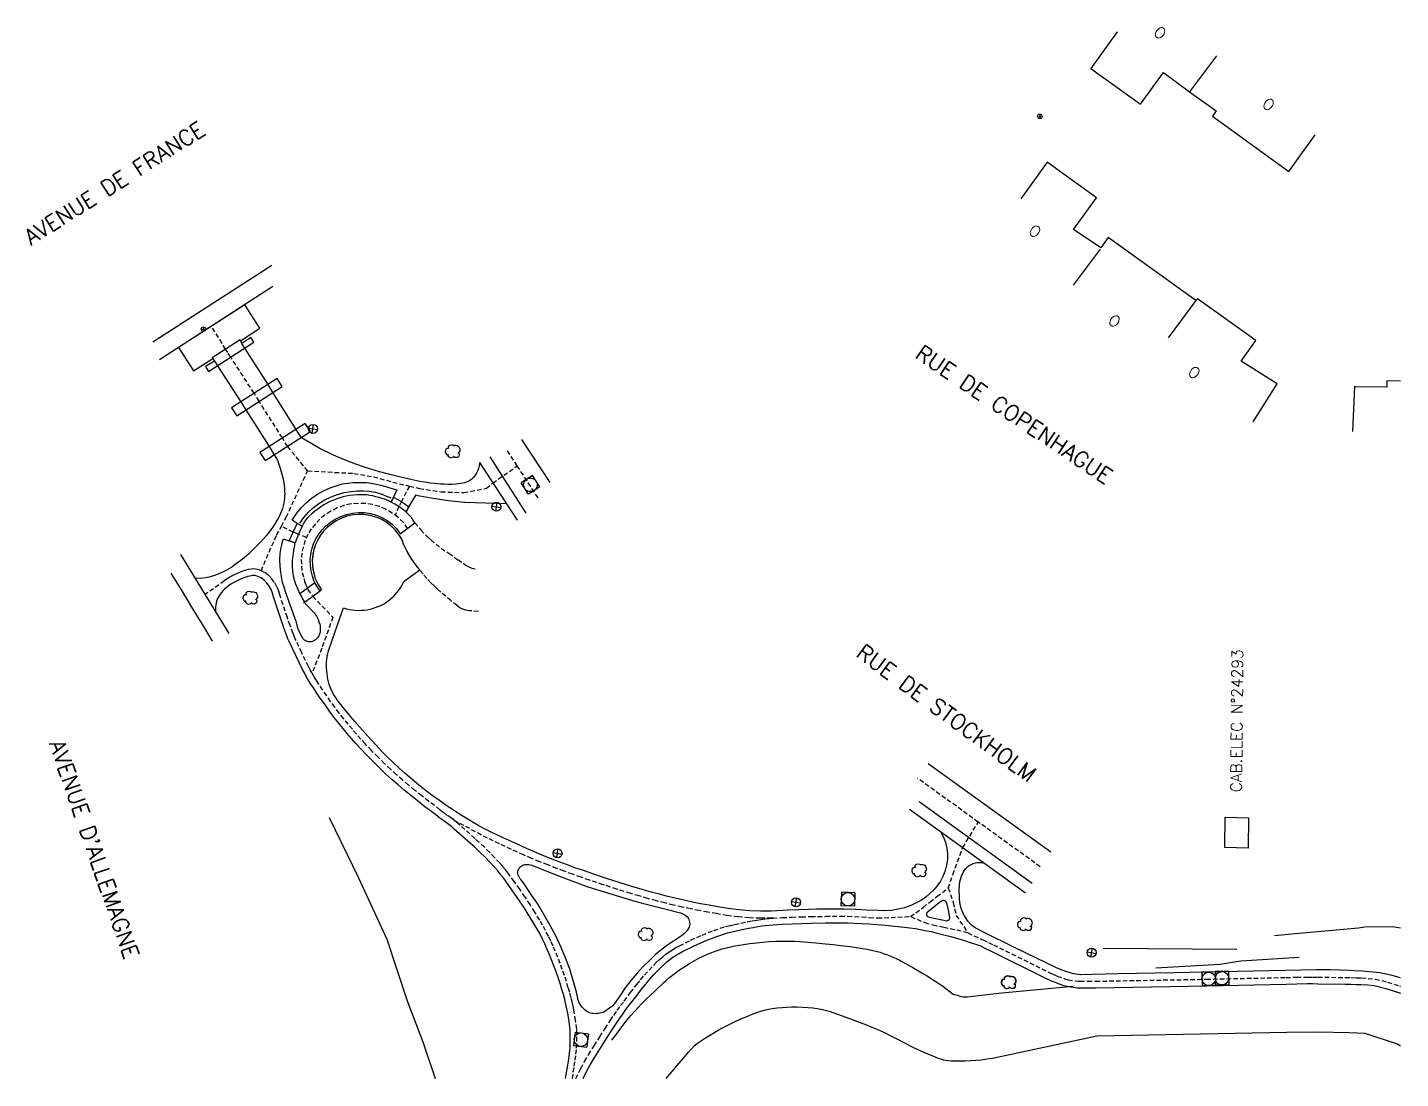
# Model space of a CAD drawing. Header units: millimetres. Extents: x 146512 to 147000, y 145000 to 145989.
# Drawn here: x 146847.5 to 147000, y 145000 to 145116.6 of the extents above; entities that cross this region are included whole.
import ezdxf
from ezdxf.enums import TextEntityAlignment as Align

# ---------------------------------------------------------------- set-up
doc = ezdxf.new("R2010")
doc.units = ezdxf.units.MM
doc.linetypes.add('DASHED', pattern=[0.75, 0.5, -0.25])
doc.layers.get('0').update_dxf_attribs({"linetype": 'CONTINUOUS'})
for name, color, linetype in [('W0001', 6, 'DASHED'), ('W0006', 2, 'CONTINUOUS'), ('W0008', 7, 'CONTINUOUS'), ('W0014', 7, 'CONTINUOUS'), ('W0060', 7, 'DASHED'), ('W0061', 7, 'CONTINUOUS'), ('W0100', 7, 'CONTINUOUS'), ('W0105', 7, 'CONTINUOUS'), ('W0113', 2, 'DASHED'), ('W0210', 2, 'CONTINUOUS'), ('W0211', 2, 'CONTINUOUS'), ('W0213', 2, 'CONTINUOUS'), ('W0300', 7, 'CONTINUOUS'), ('W0420', 7, 'CONTINUOUS'), ('W0431', 7, 'CONTINUOUS'), ('W0469', 7, 'CONTINUOUS'), ('W0514', 5, 'CONTINUOUS'), ('W0856', 7, 'CONTINUOUS'), ('W0989', 7, 'CONTINUOUS'), ('W0991', 7, 'CONTINUOUS'), ('W1102', 7, 'CONTINUOUS')]:
    doc.layers.add(name, color=color, linetype=linetype)
doc.styles.get("Standard").update_dxf_attribs({"font": 'romans.shx', "width": 0.85})

# ---------------------------------------------------------------- blocks, each defined once
blk = doc.blocks.new('T856')
for p, q in [((-0.125, 0), (0.125, 0)), ((0, 0.125), (0, -0.125))]:
    blk.add_line(p, q)
blk.add_ellipse((0, 0), major_axis=(-0.177, 0.177), ratio=1, start_param=3.9269908, end_param=10.2101761)
blk = doc.blocks.new('T300')
for p, q in [((-0.8, 0.51), (-0.86, 0.34)), ((-0.86, 0.34), (-0.86, 0.17)), ((-0.86, 0.17), (-0.74, 0.06)), ((-0.69, 0.63), (-0.8, 0.51)), ((-0.8, -0.06), (-0.74, 0.06)), ((-0.74, 0.06), (-0.69, 0.11)), ((-0.57, 0.69), (-0.69, 0.63)), ((-0.46, 0.69), (-0.57, 0.69)), ((-0.29, 0.63), (-0.46, 0.69)), ((-0.29, 0.63), (-0.17, 0.74)), ((-0.23, 0.57), (-0.29, 0.63)), ((-0.17, 0.74), (-0.06, 0.8)), ((-0.06, 0.8), (0.06, 0.8)), ((0.06, 0.8), (0.23, 0.74)), ((0.23, 0.74), (0.34, 0.63)), ((0.34, 0.63), (0.4, 0.51)), ((0.46, 0.46), (0.34, 0.46)), ((0.4, 0.51), (0.4, 0.46)), ((0.57, 0.4), (0.46, 0.46)), ((0.57, 0.4), (0.69, 0.29)), ((0.69, 0.29), (0.74, 0.17)), ((0.74, 0.06), (0.69, -0.17)), ((0.74, 0.17), (0.74, 0.06)), ((-0.8, -0.17), (-0.8, -0.06)), ((-0.8, -0.23), (-0.8, -0.17)), ((-0.74, -0.34), (-0.8, -0.23)), ((-0.69, -0.4), (-0.74, -0.34)), ((-0.51, -0.46), (-0.69, -0.4)), ((-0.4, -0.46), (-0.51, -0.46)), ((-0.4, -0.46), (-0.34, -0.46)), ((-0.34, -0.46), (-0.34, -0.4)), ((-0.34, -0.51), (-0.34, -0.46)), ((-0.29, -0.63), (-0.34, -0.51)), ((-0.17, -0.74), (-0.29, -0.63)), ((-0.06, -0.8), (-0.17, -0.74)), ((0.06, -0.8), (-0.06, -0.8)), ((0.17, -0.74), (0.06, -0.8)), ((0.23, -0.69), (0.17, -0.74)), ((0.29, -0.46), (0.23, -0.46)), ((0.29, -0.63), (0.23, -0.69)), ((0.46, -0.4), (0.29, -0.46)), ((0.34, -0.51), (0.29, -0.63)), ((0.34, -0.51), (0.34, -0.46)), ((0.57, -0.34), (0.46, -0.4)), ((0.63, -0.29), (0.57, -0.34)), ((0.69, -0.17), (0.63, -0.29))]:
    blk.add_line(p, q)
blk = doc.blocks.new('T420')
for p, q in [((0.75, 0.75), (-0.75, 0.75)), ((-0.75, 0.75), (-0.75, -0.75)), ((0.75, 0.75), (0.75, -0.75)), ((0.75, -0.75), (-0.75, -0.75))]:
    blk.add_line(p, q)
blk.add_ellipse((0, 0), major_axis=(-0.53, 0.53), ratio=1, start_param=3.926991, end_param=10.210176)
blk = doc.blocks.new('T469')
at = {"color": 0, "linetype": 'Continuous', "flags": 128}
for points in [[(-0.35, 0.35), (0.35, -0.35)], [(-0.35, -0.35), (0.35, 0.35)]]:
    blk.add_lwpolyline(points, dxfattribs=at)
at = {"color": 0, "linetype": 'Continuous'}
blk.add_circle((0, 0), 0.5, dxfattribs=at)

msp = doc.modelspace()

# ---------------------------------------------------------------- linework, layer by layer
at = {"layer": 'W0001'}
for points in [[(146904.23, 145064.43), (146901.92, 145067.99), (146900.73, 145069.82)], [(146960, 145023.5), (146953.11, 145028.46), (146946.38, 145033.31)]]:
    msp.add_lwpolyline(points, dxfattribs=at)
at = {"layer": 'W0006'}
for points in [[(146874.65, 145090.22), (146861.47, 145081.73)], [(146863.47, 145056.1), (146864.67, 145054.11), (146865.87, 145052.13), (146866.95, 145050.34), (146868.03, 145048.55)]]:
    msp.add_lwpolyline(points, dxfattribs=at)
at = {"layer": 'W0008'}
for points in [[(146905.57, 145066.13), (146902.44, 145070.93)], [(146898.86, 145068.98), (146902.89, 145062.74)], [(146961.17, 145025.12), (146947.55, 145034.93)], [(146946.56, 145030.74), (146959.11, 145021.67)]]:
    msp.add_lwpolyline(points, dxfattribs=at)
at = {"layer": 'W0014'}
for points in [[(146874.77, 145087.89), (146862.18, 145079.76)], [(146897.74, 145068.37), (146901.9, 145061.95)], [(146877.76, 145061.65), (146878.22, 145062.27), (146878.73, 145062.84), (146879.29, 145063.36), (146879.9, 145063.83), (146880.56, 145064.23), (146881.25, 145064.57), (146881.97, 145064.83), (146882.71, 145065.03), (146883.46, 145065.16), (146884.13, 145065.23), (146884.81, 145065.23), (146885.48, 145065.17), (146886.14, 145065.06), (146886.79, 145064.88), (146887.41, 145064.64), (146887.89, 145064.46)], [(146864.52, 145058.17), (146869.89, 145049.38)], [(146945.48, 145029.88), (146958.36, 145020.59)]]:
    msp.add_lwpolyline(points, dxfattribs=at)
at = {"layer": 'W0060'}
for points in [[(146875.73, 145061.3), (146876.26, 145062.3), (146878.64, 145067.43), (146876.43, 145070.14), (146875.84, 145071.09), (146873.25, 145075.16), (146872.69, 145076.05), (146870.11, 145080.04), (146869.77, 145080.56), (146869.53, 145080.94), (146867.97, 145083.49)], [(146878.64, 145067.43), (146883.77, 145067.16), (146885.94, 145066.78), (146888.83, 145066), (146889.94, 145065.75), (146891.05, 145065.49), (146893.47, 145065.12), (146895.99, 145065.02), (146898.5, 145065.51), (146899.2, 145066.09), (146901.92, 145067.99)], [(146889.94, 145065.75), (146889.06, 145064.04), (146888.76, 145063.47), (146888.36, 145062.52)], [(146889.75, 145061.04), (146889.28, 145061.71), (146888.68, 145062.28), (146888.04, 145062.76), (146887.35, 145063.16), (146886.61, 145063.47), (146885.84, 145063.69), (146885.05, 145063.81), (146884.25, 145063.83), (146883.46, 145063.76), (146882.68, 145063.59), (146881.92, 145063.32), (146881.21, 145062.96), (146880.55, 145062.53), (146880, 145062.08), (146879.5, 145061.56), (146879.05, 145060.99), (146878.68, 145060.37), (146878.37, 145059.71), (146878.15, 145059.02), (146878, 145058.31), (146877.93, 145057.59), (146877.95, 145056.87), (146878.04, 145056.15), (146878.21, 145055.5), (146878.29, 145055.2), (146878.41, 145054.88), (146878.56, 145054.55), (146878.67, 145054.35), (146878.67, 145054.35), (146878.67, 145054.25), (146879.11, 145053.66), (146879.22, 145053.52), (146881.45, 145051.2), (146881.45, 145051.2), (146881.45, 145051.2), (146880.22, 145047.75), (146879.13, 145044.99)], [(146873.47, 145056.36), (146875.2, 145060.31), (146875.73, 145061.3)], [(146878.52, 145060.04), (146877.62, 145060.43), (146877.05, 145060.63), (146875.73, 145061.3)], [(146908.05, 145000), (146908.14, 145000.72), (146908.25, 145001.37), (146908.35, 145002.03), (146908.43, 145002.69), (146908.51, 145003.37), (146908.54, 145004.14), (146908.53, 145005.49), (146908.53, 145005.49), (146908.4, 145006.43), (146908.25, 145007.37), (146908.16, 145007.89), (146908.04, 145008.4), (146907.9, 145008.97), (146907.75, 145009.53), (146907.59, 145010.08), (146907.38, 145010.76), (146907.16, 145011.43), (146906.92, 145012.1), (146906.68, 145012.78), (146906.42, 145013.46), (146906.14, 145014.13), (146905.9, 145014.7), (146905.64, 145015.26), (146905.38, 145015.81), (146905.06, 145016.42), (146904.74, 145017.01), (146904.41, 145017.59), (146903.88, 145018.45), (146903.34, 145019.3), (146902.79, 145020.14), (146902.19, 145021), (146901.59, 145021.86), (146900.96, 145022.71), (146900.65, 145023.12), (146900.31, 145023.53), (146899.97, 145023.92), (146899.42, 145024.5), (146898.86, 145025.08), (146898.27, 145025.66), (146897.67, 145026.23), (146897.22, 145026.64), (146895.41, 145028.25), (146895.16, 145028.46), (146894.9, 145028.66), (146894.64, 145028.85), (146894.19, 145029.17), (146893.76, 145029.49), (146893.33, 145029.83), (146892.74, 145030.3), (146892.09, 145030.75), (146891.31, 145031.37), (146890.52, 145032.01), (146889.84, 145032.57), (146889.17, 145033.13), (146888.5, 145033.72), (146887.84, 145034.32), (146887.19, 145034.94), (146886.46, 145035.66), (146885.74, 145036.39), (146885.04, 145037.14), (146884.55, 145037.67), (146884.07, 145038.21), (146883.61, 145038.76), (146883.15, 145039.31), (146882.65, 145039.93), (146882.16, 145040.56), (146881.67, 145041.2), (146881.2, 145041.85), (146880.76, 145042.48), (146880.32, 145043.11), (146879.89, 145043.75), (146879.63, 145044.16), (146879.37, 145044.57), (146879.13, 145044.99), (146878.93, 145045.35), (146878.74, 145045.72), (146878, 145047.26), (146877.27, 145048.8), (146877.14, 145049.1), (146877.02, 145049.4), (146876.7, 145050.27), (146876.39, 145051.16), (146875.54, 145053.67), (146875.44, 145054.08), (146875.24, 145054.58), (146874.94, 145055.1), (146874.67, 145055.46), (146874.3, 145055.84), (146873.86, 145056.17), (146873.6, 145056.31), (146873.35, 145056.42), (146873.08, 145056.5), (146872.85, 145056.54), (146872.61, 145056.55), (146872.39, 145056.54), (146872.07, 145056.48), (146871.77, 145056.41), (146871.46, 145056.31), (146871.16, 145056.2), (146870.82, 145056.05), (146870.48, 145055.89), (146870.25, 145055.78), (146870.01, 145055.65), (146869.72, 145055.46), (146869.42, 145055.26), (146869.4, 145055.24), (146867.28, 145053.71)], [(146930.36, 145017.8), (146930.15, 145017.79), (146928.91, 145017.78), (146927.68, 145017.83), (146926.46, 145017.93), (146925.24, 145018.09), (146924.04, 145018.3), (146923.09, 145018.46), (146922.14, 145018.64), (146921.18, 145018.83), (146920.23, 145019.03), (146919.28, 145019.25), (146918.32, 145019.48), (146917.37, 145019.72), (146916.42, 145019.98), (146915.47, 145020.26), (146914.52, 145020.54), (146912.99, 145021.02), (146911.47, 145021.51), (146909.95, 145022.01), (146909, 145022.34), (146908.06, 145022.67), (146907.12, 145023.01), (146906.31, 145023.32), (146905.31, 145023.7), (146904.41, 145024.06), (146903.51, 145024.43), (146902.62, 145024.82), (146901.27, 145025.43), (146899.93, 145026.05), (146898.6, 145026.69), (146897.94, 145027.02), (146897.29, 145027.37), (146896.65, 145027.73), (146895.03, 145028.56)], [(146949.77, 145021.14), (146950.3, 145022.64), (146951.38, 145025.63), (146953.11, 145028.46)], [(146950.29, 145019.71), (146950.34, 145019.51), (146950.48, 145018.82), (146950.66, 145018.1), (146951.96, 145016.18), (146949.3, 145016.77), (146948.4, 145016.96), (146947.5, 145017.15), (146945.57, 145017.97), (146946.99, 145018.98), (146947.74, 145019.59), (146948.52, 145020.21), (146949.77, 145021.14), (146950.32, 145019.61)], [(146908.43, 145000), (146908.97, 145001.12), (146909.4, 145001.89), (146909.84, 145002.64), (146910.45, 145003.64), (146911.08, 145004.64), (146911.67, 145005.55), (146912.27, 145006.46), (146912.64, 145007.01), (146913.02, 145007.56), (146913.4, 145008.09), (146913.78, 145008.6), (146914.49, 145009.53), (146915.2, 145010.45), (146915.62, 145010.96), (146916.05, 145011.47), (146916.55, 145012.03), (146917.07, 145012.58), (146917.39, 145012.9), (146917.73, 145013.21), (146918.07, 145013.51), (146918.43, 145013.79), (146918.79, 145014.05), (146919.15, 145014.3), (146919.53, 145014.53), (146919.92, 145014.74), (146921.17, 145015.36), (146922.44, 145015.92), (146923.73, 145016.43), (146925.06, 145016.88), (146925.59, 145017), (146926.08, 145017.11), (146926.76, 145017.25), (146927.44, 145017.39), (146928.02, 145017.5), (146928.52, 145017.58), (146928.95, 145017.66), (146929.4, 145017.71), (146929.84, 145017.76), (146930.29, 145017.8), (146931.35, 145017.86), (146932.4, 145017.91), (146933.46, 145017.95), (146934.52, 145017.97), (146936.17, 145018), (146937.82, 145018), (146938.6, 145018), (146939.38, 145017.97), (146940.19, 145017.93), (146941.01, 145017.88), (146941.93, 145017.82), (146945.57, 145017.97)], [(146951.96, 145016.18), (146951.96, 145016.18), (146953.38, 145015.49), (146953.52, 145015.43), (146953.66, 145015.38), (146954.23, 145015.1), (146954.8, 145014.82), (146961.04, 145011.74), (146961.3, 145011.61), (146961.56, 145011.49), (146961.72, 145011.43), (146961.88, 145011.37), (146962.81, 145011.04), (146963, 145010.98), (146963.09, 145010.96), (146964.19, 145010.8), (146964.29, 145010.79), (146964.4, 145010.79), (146965.27, 145010.79), (146966.16, 145010.8), (146978.44, 145011.02), (146987.29, 145011.22), (146988.47, 145011.24), (146989.66, 145011.26), (146990.24, 145011.26), (146990.83, 145011.26), (146993.86, 145011.21), (146994.49, 145011.2), (146995.08, 145011.19), (146995.68, 145011.16), (146996.4, 145011.11), (146997.18, 145011.04), (146998.56, 145010.7), (146999.89, 145010.28), (147000, 145010.24)]]:
    msp.add_lwpolyline(points, dxfattribs=at)
at = {"layer": 'W0061'}
for points in [[(146897.73, 145068.37), (146897.72, 145068.19), (146897.7, 145068.01), (146897.67, 145067.84), (146897.63, 145067.71), (146897.59, 145067.59), (146897.54, 145067.47), (146897.4, 145067.2), (146897.25, 145066.95), (146897.15, 145066.81), (146897.05, 145066.69), (146896.91, 145066.56), (146896.76, 145066.44), (146896.6, 145066.34), (146896.44, 145066.25), (146896.26, 145066.18), (146896.08, 145066.12), (146895.88, 145066.07), (146895.67, 145066.03), (146895.4, 145065.99), (146895.13, 145065.97), (146894.69, 145065.94), (146894.26, 145065.94), (146893.82, 145065.95), (146893.38, 145065.97), (146892.81, 145066.02), (146892.24, 145066.09), (146891.67, 145066.17), (146891.11, 145066.27), (146890.12, 145066.47), (146889.13, 145066.69), (146888.37, 145066.87), (146887.61, 145067.06), (146886.63, 145067.34), (146885.67, 145067.63), (146884.83, 145067.9), (146883.99, 145068.18), (146882.74, 145068.65), (146881.5, 145069.18), (146879.91, 145069.97), (146879.11, 145070.42), (146877.97, 145071.12), (146877.37, 145072.04), (146874.79, 145076.13), (146874.25, 145077.03), (146871.68, 145081.07), (146871.35, 145081.56), (146871.2, 145081.86), (146873.34, 145083.26), (146871.66, 145085.85), (146864.29, 145081.12), (146865.97, 145078.54), (146868.1, 145079.92), (146868.29, 145079.61), (146868.64, 145079.08), (146871.21, 145075.1), (146871.77, 145074.22), (146874.36, 145070.15), (146874.94, 145069.21), (146875.3, 145068.64), (146875.61, 145067.74), (146875.86, 145066.82), (146875.92, 145066.57), (146875.97, 145066.31), (146876.02, 145065.88), (146876.07, 145065.44), (146876.09, 145065.17), (146876.1, 145064.9), (146876.09, 145064.63), (146876.07, 145064.38), (146876.04, 145064.13), (146876, 145063.87), (146875.94, 145063.57), (146875.85, 145063.27), (146875.74, 145062.95), (146875.6, 145062.64), (146875.43, 145062.29), (146875.24, 145061.94), (146875.03, 145061.6), (146874.81, 145061.27), (146874.56, 145060.91), (146874.29, 145060.57), (146874.02, 145060.23), (146873.73, 145059.89), (146873.43, 145059.56), (146873.13, 145059.24), (146872.72, 145058.83), (146872.31, 145058.42), (146872.1, 145058.22), (146871.87, 145058.02), (146871.64, 145057.82), (146871.4, 145057.63), (146871.08, 145057.39), (146870.76, 145057.15), (146870.22, 145056.76), (146869.65, 145056.41), (146869.05, 145056.12), (146868.43, 145055.87), (146867.87, 145055.68), (146867.3, 145055.55), (146866.73, 145055.51), (146866.16, 145055.54)], [(146878.02, 145061.29), (146877.49, 145061.6), (146876.91, 145061.95), (146877.43, 145062.73), (146877.94, 145063.33), (146878.49, 145063.89), (146879.09, 145064.39), (146879.74, 145064.84), (146880.42, 145065.23), (146881.13, 145065.56), (146881.46, 145065.68), (146881.8, 145065.79), (146882.14, 145065.89), (146882.49, 145065.98), (146882.79, 145066.04), (146883.09, 145066.09), (146883.39, 145066.12), (146883.7, 145066.15), (146884.14, 145066.16), (146884.59, 145066.16), (146885.16, 145066.13), (146885.74, 145066.09), (146886.76, 145065.84), (146887.78, 145065.56), (146888.53, 145065.32), (146888.19, 145064.53), (146887.91, 145063.98), (146887.91, 145063.98), (146887.63, 145064.11), (146887.4, 145064.21), (146887.17, 145064.3), (146886.93, 145064.38), (146886.59, 145064.48), (146886.23, 145064.57), (146885.88, 145064.65), (146885.53, 145064.72), (146885.23, 145064.76), (146884.93, 145064.78), (146884.64, 145064.79), (146884.18, 145064.77), (146883.73, 145064.74), (146883.28, 145064.69), (146882.92, 145064.63), (146882.57, 145064.55), (146882.23, 145064.46), (146881.89, 145064.35), (146881.51, 145064.2), (146881.15, 145064.04), (146880.79, 145063.86), (146880.44, 145063.66), (146880.1, 145063.44), (146879.76, 145063.2), (146879.44, 145062.95), (146879.13, 145062.69), (146878.83, 145062.41), (146878.64, 145062.21), (146878.46, 145061.99), (146878.29, 145061.77), (146878.15, 145061.53), (146878.02, 145061.29)], [(146948.97, 145027.35), (146949.26, 145026.78), (146949.47, 145026.19), (146949.62, 145025.57), (146949.69, 145024.94), (146949.68, 145024.31), (146949.59, 145023.68), (146949.43, 145023.07), (146949.2, 145022.48), (146948.9, 145021.92), (146948.54, 145021.4), (146948.16, 145020.94), (146947.75, 145020.52), (146947.29, 145020.14), (146946.8, 145019.8), (146946.29, 145019.52), (146945.61, 145019.21), (146944.92, 145018.96), (146944.2, 145018.78), (146943.47, 145018.66), (146942.74, 145018.61), (146942, 145018.63), (146940.74, 145018.69), (146939.48, 145018.74), (146938.22, 145018.78), (146937.15, 145018.8), (146936.07, 145018.8), (146935.16, 145018.79), (146934.25, 145018.76), (146933.15, 145018.72), (146932.04, 145018.67), (146930.12, 145018.57), (146928.93, 145018.56), (146927.73, 145018.61), (146926.54, 145018.71), (146925.35, 145018.86), (146924.18, 145019.07), (146923.23, 145019.23), (146922.28, 145019.4), (146921.34, 145019.59), (146920.4, 145019.79), (146919.46, 145020), (146918.51, 145020.23), (146917.57, 145020.48), (146916.63, 145020.73), (146915.69, 145021), (146914.75, 145021.29), (146913.23, 145021.76), (146911.71, 145022.25), (146910.2, 145022.75), (146909.26, 145023.07), (146908.33, 145023.4), (146907.4, 145023.74), (146906.59, 145024.05), (146905.59, 145024.43), (146904.7, 145024.78), (146903.82, 145025.15), (146902.94, 145025.53), (146901.6, 145026.14), (146900.27, 145026.76), (146898.94, 145027.39), (146898.3, 145027.71), (146897.66, 145028.05), (146897.04, 145028.4), (146896.73, 145028.59), (146895.62, 145029.27), (146894.83, 145029.78), (146894.04, 145030.3), (146893.27, 145030.84), (146892.48, 145031.41), (146891.71, 145032), (146890.95, 145032.6), (146890.2, 145033.21), (146889.47, 145033.84), (146888.79, 145034.44), (146888.14, 145035.06), (146887.49, 145035.69), (146886.86, 145036.33), (146886.24, 145036.99), (146885.34, 145037.98), (146884.45, 145038.98), (146883.86, 145039.65), (146883.29, 145040.33), (146882.6, 145041.17), (146881.93, 145042.02), (146881.72, 145042.31), (146881.53, 145042.61), (146881.26, 145043.16), (146881.05, 145043.73), (146880.9, 145044.32), (146880.82, 145044.92), (146880.74, 145045.56), (146880.74, 145046.21), (146880.81, 145046.85), (146880.96, 145047.48), (146881.96, 145050.34), (146882.64, 145052.23), (146882.96, 145052.13), (146883.27, 145052.06), (146883.59, 145052.01), (146883.92, 145051.97), (146884.24, 145051.95), (146884.57, 145051.96), (146884.89, 145051.98), (146885.22, 145052.02), (146885.54, 145052.08), (146885.85, 145052.16), (146886.16, 145052.26), (146886.46, 145052.38), (146886.76, 145052.51), (146887.05, 145052.66), (146887.3, 145052.81), (146887.54, 145052.98), (146887.77, 145053.15), (146887.99, 145053.34), (146888.2, 145053.54), (146888.4, 145053.75), (146888.59, 145053.97), (146888.77, 145054.2), (146888.94, 145054.44), (146889.09, 145054.69), (146889.23, 145054.94), (146889.35, 145055.2), (146891.1, 145056.44), (146891.04, 145056.51), (146890.54, 145057.16), (146890.07, 145057.85), (146889.65, 145058.56), (146889.27, 145059.29), (146889.1, 145059.84), (146888.82, 145060.29), (146888.35, 145060.9), (146887.89, 145061.35), (146887.37, 145061.74), (146886.8, 145062.06), (146886.21, 145062.31), (146885.58, 145062.49), (146884.94, 145062.59), (146884.29, 145062.6), (146883.65, 145062.54), (146883.01, 145062.4), (146882.4, 145062.19), (146881.82, 145061.9), (146881.28, 145061.54), (146880.83, 145061.17), (146880.42, 145060.75), (146880.06, 145060.29), (146879.76, 145059.79), (146879.51, 145059.26), (146879.33, 145058.7), (146879.21, 145058.13), (146879.16, 145057.55), (146879.17, 145056.96), (146879.25, 145056.38), (146879.39, 145055.82), (146879.46, 145055.58), (146879.55, 145055.34), (146879.65, 145055.11), (146879.8, 145054.82), (146879.98, 145054.53), (146880.18, 145054.23), (146880.04, 145054.11), (146879.92, 145054.26), (146879.72, 145054.56), (146879.72, 145054.56), (146879.54, 145054.86), (146879.46, 145055.01), (146879.34, 145055.26), (146879.25, 145055.51), (146879.18, 145055.76), (146879.03, 145056.34), (146878.95, 145056.95), (146878.94, 145057.56), (146879, 145058.16), (146879.12, 145058.76), (146879.31, 145059.34), (146879.57, 145059.89), (146879.88, 145060.41), (146880.26, 145060.9), (146880.68, 145061.33), (146881.15, 145061.72), (146881.71, 145062.09), (146882.32, 145062.39), (146882.95, 145062.61), (146883.61, 145062.76), (146884.29, 145062.82), (146884.96, 145062.8), (146885.63, 145062.7), (146886.28, 145062.52), (146886.9, 145062.26), (146887.49, 145061.92), (146888.03, 145061.51), (146888.51, 145061.04), (146888.93, 145060.45), (146890.54, 145061.67), (146890.54, 145061.67), (146890.17, 145062.27), (146889.96, 145062.5), (146889.67, 145062.79), (146889.58, 145062.87), (146889.6, 145062.9), (146889.88, 145063.43), (146890.71, 145064.76), (146890.89, 145064.72), (146892.58, 145064.4), (146894.29, 145064.15), (146896, 145063.96), (146896.14, 145063.95), (146897.24, 145063.91), (146900.67, 145063.8), (146900.67, 145063.8)], [(146877.79, 145053.8), (146877.8, 145053.79), (146878.09, 145053.25), (146878.31, 145052.88), (146878.26, 145052.83), (146878.59, 145052.5), (146878.74, 145052.35), (146879.06, 145051.99), (146879.36, 145051.68), (146879.62, 145051.33), (146879.82, 145050.94), (146879.9, 145050.68), (146879.98, 145050.42), (146880.02, 145050.25), (146880.04, 145050.09), (146880.05, 145049.91), (146880.04, 145049.74), (146880.02, 145049.54), (146879.97, 145049.33), (146879.93, 145049.22), (146879.88, 145049.12), (146879.82, 145049.02), (146879.73, 145048.9), (146879.63, 145048.79), (146879.52, 145048.7), (146879.4, 145048.61), (146879.27, 145048.54), (146879.13, 145048.49), (146879.04, 145048.47), (146878.94, 145048.46), (146878.84, 145048.46), (146878.74, 145048.47), (146878.62, 145048.5), (146878.49, 145048.55), (146878.37, 145048.61), (146878.29, 145048.66), (146878.22, 145048.73), (146878.15, 145048.8), (146877.82, 145049.37), (146877.57, 145049.97), (146877.39, 145050.6), (146876.2, 145054.02), (146876.03, 145054.53), (146875.87, 145055.05), (146875.82, 145055.26), (146875.78, 145055.48), (146875.65, 145056.17), (146875.58, 145056.86), (146875.57, 145057.56), (146875.61, 145058.26), (146875.72, 145058.95), (146875.74, 145059.07), (146875.76, 145059.19), (146875.83, 145059.45), (146875.97, 145059.88), (146876.61, 145059.67), (146877.24, 145059.44), (146877.2, 145059.29), (146877.17, 145059.15), (146877.09, 145058.67), (146877.03, 145058.19), (146877.03, 145058.19), (146876.94, 145057.54), (146876.93, 145056.89), (146876.97, 145056.24), (146877.08, 145055.6), (146877.26, 145054.98), (146877.5, 145054.37), (146877.79, 145053.8)], [(146907.26, 145000), (146907.3, 145000.21), (146907.42, 145000.85), (146907.53, 145001.49), (146907.63, 145002.13), (146907.71, 145002.78), (146907.78, 145003.42), (146907.81, 145004.15), (146907.8, 145005.39), (146907.67, 145006.32), (146907.53, 145007.25), (146907.44, 145007.74), (146907.33, 145008.23), (146907.19, 145008.78), (146907.04, 145009.33), (146906.88, 145009.87), (146906.67, 145010.54), (146906.46, 145011.2), (146906.23, 145011.85), (146905.99, 145012.52), (146905.73, 145013.19), (146905.46, 145013.84), (146905.22, 145014.4), (146904.97, 145014.95), (146904.72, 145015.48), (146904.41, 145016.08), (146904.1, 145016.65), (146903.77, 145017.21), (146903.26, 145018.06), (146902.72, 145018.9), (146902.18, 145019.73), (146901.59, 145020.58), (146900.99, 145021.43), (146900.38, 145022.27), (146900.07, 145022.66), (146899.75, 145023.05), (146899.42, 145023.42), (146898.89, 145024), (146898.34, 145024.56), (146897.76, 145025.13), (146897.17, 145025.7), (146896.73, 145026.1), (146894.93, 145027.69), (146894.7, 145027.89), (146894.46, 145028.07), (146894.21, 145028.25), (146893.76, 145028.58), (146893.31, 145028.91), (146892.88, 145029.25), (146892.3, 145029.71), (146892.3, 145029.71), (146891.65, 145030.16), (146890.85, 145030.8), (146890.05, 145031.44), (146889.37, 145032), (146888.69, 145032.58), (146888.01, 145033.17), (146887.34, 145033.78), (146886.68, 145034.41), (146885.94, 145035.14), (146885.21, 145035.88), (146884.5, 145036.64), (146884, 145037.18), (146883.52, 145037.73), (146883.04, 145038.28), (146882.58, 145038.85), (146882.07, 145039.48), (146881.57, 145040.12), (146881.08, 145040.76), (146880.61, 145041.42), (146880.15, 145042.05), (146879.71, 145042.7), (146879.28, 145043.34), (146879, 145043.77), (146878.74, 145044.19), (146878.49, 145044.63), (146878.28, 145045.01), (146878.08, 145045.39), (146877.34, 145046.94), (146876.6, 145048.49), (146876.46, 145048.81), (146876.33, 145049.14), (146876.01, 145050.03), (146875.7, 145050.92), (146874.84, 145053.44), (146874.74, 145053.86), (146874.58, 145054.26), (146874.33, 145054.7), (146874.11, 145054.98), (146873.81, 145055.29), (146873.47, 145055.55), (146873.29, 145055.65), (146873.1, 145055.72), (146872.91, 145055.78), (146872.77, 145055.81), (146872.62, 145055.82), (146872.48, 145055.81), (146872.22, 145055.76), (146871.97, 145055.7), (146871.7, 145055.62), (146871.44, 145055.52), (146871.12, 145055.38), (146870.8, 145055.23), (146870.59, 145055.13), (146870.38, 145055.01), (146870.12, 145054.85), (146869.86, 145054.67), (146869.62, 145054.49), (146869.4, 145054.29), (146869.23, 145054.13), (146869.08, 145053.95), (146868.94, 145053.77), (146868.81, 145053.57), (146868.61, 145053.18), (146868.49, 145052.8), (146868.4, 145052.32), (146868.4, 145051.88)], [(146868.4, 145051.88), (146868.39, 145052.04)], [(147000, 145011.17), (146999.58, 145011.3), (146999.06, 145011.44), (146998.55, 145011.56), (146998.03, 145011.67), (146997.66, 145011.73), (146997.29, 145011.78), (146996.92, 145011.82), (146995.76, 145011.9), (146994.83, 145011.95), (146994.26, 145011.98), (146992.17, 145012.07), (146991.94, 145012.08), (146990.68, 145012.05), (146985.46, 145011.94), (146974.84, 145011.72), (146968.62, 145011.62), (146965.77, 145011.55), (146964.48, 145011.52), (146964.42, 145011.52), (146964.42, 145011.52), (146963.74, 145011.63), (146963.07, 145011.79), (146962.42, 145012.01), (146961.78, 145012.27), (146957.3, 145014.47), (146953.68, 145016.23), (146952.77, 145016.71), (146952.34, 145017.06), (146951.96, 145017.46), (146951.57, 145018.04), (146951.39, 145018.4), (146951.2, 145018.92), (146951.08, 145019.46), (146951.03, 145020.01), (146951.01, 145020.35), (146951, 145020.7), (146951, 145021.04), (146951.01, 145021.3), (146951.04, 145021.57), (146951.08, 145021.83), (146951.14, 145022.08), (146951.21, 145022.33), (146951.3, 145022.57), (146951.38, 145022.77), (146951.48, 145022.95), (146951.6, 145023.13), (146951.72, 145023.29), (146951.85, 145023.43), (146951.99, 145023.56), (146952.11, 145023.65), (146952.24, 145023.73), (146952.38, 145023.8), (146952.52, 145023.85), (146952.66, 145023.9), (146952.8, 145023.93), (146952.97, 145023.96), (146953.15, 145023.98), (146953.32, 145023.99), (146953.42, 145023.99), (146953.51, 145023.98), (146953.65, 145023.95), (146953.78, 145023.92)], [(146949.93, 145018.07), (146949.93, 145018.07), (146949.79, 145018.67), (146949.65, 145019.35), (146949.61, 145019.51), (146949.6, 145019.53), (146949.57, 145019.58), (146949.54, 145019.62), (146949.5, 145019.65), (146949.46, 145019.68), (146949.41, 145019.71), (146949.36, 145019.73), (146949.31, 145019.74), (146949.23, 145019.74), (146949.15, 145019.73), (146949.08, 145019.71), (146949, 145019.68), (146948.92, 145019.62), (146947.46, 145018.45), (146947.41, 145018.4), (146947.38, 145018.35), (146947.35, 145018.28), (146947.35, 145018.21), (146947.35, 145018.15), (146947.38, 145018.09), (146947.42, 145018.03), (146947.49, 145017.98), (146947.57, 145017.93), (146947.66, 145017.9), (146949.46, 145017.52), (146949.46, 145017.52), (146949.61, 145017.51), (146949.75, 145017.56), (146949.87, 145017.65), (146949.94, 145017.78), (146949.96, 145017.93), (146949.93, 145018.07)], [(146909.24, 145000), (146909.62, 145000.78), (146910.03, 145001.53), (146910.47, 145002.26), (146911.08, 145003.25), (146911.7, 145004.24), (146912.29, 145005.15), (146912.88, 145006.05), (146913.25, 145006.6), (146913.63, 145007.14), (146913.99, 145007.66), (146914.37, 145008.16), (146915.07, 145009.08), (146915.78, 145009.99), (146916.18, 145010.49), (146916.6, 145010.98), (146917.09, 145011.53), (146917.6, 145012.07), (146917.9, 145012.37), (146918.22, 145012.66), (146918.54, 145012.94), (146918.87, 145013.21), (146919.21, 145013.45), (146919.55, 145013.68), (146919.9, 145013.89), (146920.26, 145014.09), (146920.26, 145014.09), (146921.48, 145014.7), (146922.72, 145015.24), (146923.98, 145015.74), (146925.27, 145016.17), (146925.75, 145016.29), (146926.23, 145016.39), (146926.9, 145016.53), (146927.58, 145016.67), (146928.15, 145016.77), (146928.64, 145016.86), (146929.06, 145016.93), (146929.49, 145016.99), (146929.91, 145017.03), (146930.34, 145017.06), (146931.39, 145017.13), (146932.43, 145017.17), (146933.48, 145017.21), (146934.53, 145017.24), (146936.17, 145017.26), (146937.81, 145017.27), (146938.58, 145017.26), (146939.35, 145017.24), (146940.15, 145017.2), (146940.96, 145017.15), (146941.88, 145017.08), (146942.79, 145017.01), (146943.85, 145016.91), (146944.91, 145016.8), (146945.53, 145016.73), (146946.14, 145016.64), (146946.68, 145016.54), (146947.22, 145016.44), (146947.89, 145016.3), (146948.55, 145016.14), (146949.3, 145015.95), (146950.05, 145015.75), (146950.81, 145015.53), (146951.57, 145015.31), (146951.89, 145015.21), (146953.14, 145014.79), (146953.25, 145014.75), (146953.35, 145014.71), (146953.92, 145014.44), (146954.48, 145014.17), (146960.72, 145011.08), (146960.99, 145010.95), (146961.27, 145010.82), (146961.44, 145010.75), (146961.62, 145010.68), (146962.58, 145010.34), (146962.82, 145010.27), (146962.96, 145010.24), (146964.1, 145010.07), (146964.24, 145010.06), (146964.38, 145010.05), (146965.28, 145010.06), (146966.18, 145010.07), (146978.45, 145010.29), (146987.31, 145010.49), (146988.49, 145010.51), (146989.67, 145010.53), (146990.24, 145010.53), (146990.82, 145010.52), (146993.84, 145010.48), (146994.47, 145010.47), (146995.06, 145010.45), (146995.64, 145010.42), (146996.35, 145010.38), (146997.06, 145010.32), (146998.36, 145009.99), (146999.65, 145009.59), (147000, 145009.46)]]:
    msp.add_lwpolyline(points, dxfattribs=at)
msp.add_lwpolyline([(146913.34, 145009.21), (146912.9, 145008.58), (146912.72, 145008.34), (146912.54, 145008.11), (146912.48, 145008.04), (146912.42, 145007.99), (146912.18, 145007.79), (146911.92, 145007.61), (146911.74, 145007.5), (146911.56, 145007.4), (146911.41, 145007.34), (146911.27, 145007.29), (146911.11, 145007.25), (146910.94, 145007.22), (146910.76, 145007.2), (146910.58, 145007.19), (146910.4, 145007.2), (146910.22, 145007.22), (146910.04, 145007.27), (146909.88, 145007.32), (146909.73, 145007.39), (146909.59, 145007.48), (146909.46, 145007.58), (146909.34, 145007.7), (146909.14, 145007.92), (146908.96, 145008.16), (146908.88, 145008.28), (146908.81, 145008.4), (146908.76, 145008.53), (146908.7, 145008.71), (146908.65, 145008.89), (146908.61, 145009.07), (146908.48, 145009.6), (146908.14, 145010.88), (146907.74, 145012.15), (146907.28, 145013.4), (146906.76, 145014.62), (146906.19, 145015.82), (146905.56, 145016.99), (146905.56, 145016.99), (146904.99, 145018.03), (146904.4, 145019.05), (146904.16, 145019.44), (146903.91, 145019.81), (146903.55, 145020.33), (146902.6, 145021.7), (146902.33, 145022.07), (146902.26, 145022.17), (146902.04, 145022.54), (146902.01, 145022.62), (146901.98, 145022.69), (146901.97, 145022.77), (146901.96, 145022.86), (146901.97, 145022.95), (146901.99, 145023.03), (146902.03, 145023.14), (146902.08, 145023.24), (146902.13, 145023.34), (146902.19, 145023.41), (146902.25, 145023.48), (146902.32, 145023.54), (146902.42, 145023.6), (146902.52, 145023.66), (146902.63, 145023.71), (146902.73, 145023.73), (146902.83, 145023.75), (146902.92, 145023.76), (146903.06, 145023.76), (146903.2, 145023.75), (146903.34, 145023.73), (146903.49, 145023.69), (146903.54, 145023.68), (146903.59, 145023.65), (146903.7, 145023.6), (146903.8, 145023.56), (146904.71, 145023.2), (146906.78, 145022.39), (146908.85, 145021.6), (146909.29, 145021.44), (146909.74, 145021.29), (146914.6, 145019.79), (146914.99, 145019.68), (146916.1, 145019.39), (146919.05, 145018.63), (146919.43, 145018.54), (146920.05, 145018.4), (146920.05, 145018.4), (146920.05, 145018.4), (146920.31, 145018.28), (146920.58, 145018.14), (146920.81, 145017.94), (146920.97, 145017.68), (146921.06, 145017.39), (146921.08, 145017.09), (146921.02, 145016.79), (146920.78, 145016.44), (146920.49, 145016.11), (146920.17, 145015.83), (146919.81, 145015.6), (146919.44, 145015.35), (146919.18, 145015.19), (146918.82, 145014.96), (146918.48, 145014.72), (146918.14, 145014.47), (146917.81, 145014.21), (146917.5, 145013.95), (146917.19, 145013.68), (146916.9, 145013.39), (146916.61, 145013.1), (146915.87, 145012.39), (146915.18, 145011.65), (146914.52, 145010.87), (146913.91, 145010.05)], close=True, dxfattribs=at)
at = {"layer": 'W0100'}
for points in [[(146968.52, 145116.16), (146965.6, 145112.1), (146971.11, 145108.14), (146973.69, 145111.66), (146976.58, 145109.5), (146979.53, 145107.38), (146979.12, 145106.81), (146987.58, 145100.67), (146990.52, 145104.72)], [(146983.65, 145072.87), (146986.31, 145077.1), (146982.32, 145079.61), (146983.93, 145081.9), (146977.47, 145086.53), (146977.28, 145086.33), (146967.55, 145093.32), (146966.73, 145092.18), (146963.7, 145094.24), (146966.25, 145097.74), (146960.75, 145101.69), (146957.83, 145097.64)], [(147000, 145077.41), (146998.48, 145077.43), (146998.48, 145076.74), (146995.02, 145076.78), (146994.88, 145076.79), (146994.68, 145071.79)]]:
    msp.add_lwpolyline(points, dxfattribs=at)
at = {"layer": 'W0105'}
for points in [[(146872.68, 145081.72), (146872.35, 145082.25), (146871.35, 145081.56), (146871.15, 145081.97), (146868.05, 145079.99), (146868.29, 145079.61), (146867.31, 145079.01), (146867.62, 145078.47)], [(146870.78, 145073.56), (146875.83, 145076.8), (146875.25, 145077.67), (146870.18, 145074.42)], [(146878.95, 145071.81), (146878.37, 145072.71), (146873.32, 145069.46), (146873.91, 145068.59)], [(146877.24, 145059.44), (146876.61, 145059.67), (146877.49, 145061.6), (146878.02, 145061.29), (146877.62, 145060.43)]]:
    msp.add_lwpolyline(points, close=True, dxfattribs=at)
for points in [[(146887.91, 145063.98), (146888.19, 145064.53), (146889.06, 145064.04), (146889.88, 145063.43), (146889.6, 145062.9), (146889.19, 145063.19), (146888.76, 145063.47), (146888.33, 145063.73), (146887.91, 145063.98)], [(146879.97, 145054.2), (146879.81, 145054.42), (146879.62, 145054.71), (146879.46, 145055.01), (146877.79, 145053.8), (146877.94, 145053.52), (146878.09, 145053.25), (146878.2, 145053.06), (146878.31, 145052.88), (146878.31, 145052.88), (146878.31, 145052.88)], [(146878.31, 145052.88), (146880.04, 145054.11)]]:
    msp.add_lwpolyline(points, dxfattribs=at)
at = {"layer": 'W0113'}
for points in [[(146897.61, 145051.82), (146896.58, 145051.91), (146896.22, 145051.96), (146895.87, 145052.08), (146895.54, 145052.24), (146895.25, 145052.46), (146895.25, 145052.46), (146895.23, 145052.48), (146894.55, 145053.04), (146893.43, 145053.98), (146893.05, 145054.32), (146892.69, 145054.66), (146892.33, 145055.02), (146891.89, 145055.5), (146891.46, 145056), (146891.1, 145056.44), (146891.04, 145056.51), (146890.54, 145057.16), (146890.07, 145057.85), (146889.65, 145058.56), (146889.27, 145059.29), (146889.1, 145059.84), (146888.82, 145060.29), (146888.35, 145060.9), (146887.89, 145061.35), (146887.37, 145061.74), (146886.8, 145062.06), (146886.21, 145062.31), (146885.58, 145062.49), (146884.94, 145062.59), (146884.29, 145062.6), (146883.65, 145062.54), (146883.01, 145062.4), (146882.4, 145062.19), (146881.82, 145061.9), (146881.28, 145061.54), (146880.83, 145061.17), (146880.42, 145060.75), (146880.06, 145060.29), (146879.76, 145059.79), (146879.51, 145059.26), (146879.33, 145058.7), (146879.21, 145058.13), (146879.16, 145057.55), (146879.17, 145056.96), (146879.25, 145056.38), (146879.39, 145055.82), (146879.46, 145055.58), (146879.55, 145055.34), (146879.65, 145055.11), (146879.8, 145054.82), (146879.98, 145054.53), (146880.18, 145054.23), (146880.04, 145054.11)], [(146890.54, 145061.67), (146891.2, 145060.89), (146891.9, 145060.15), (146892.32, 145059.77), (146893.46, 145058.85), (146894.31, 145058.29), (146895.35, 145057.57), (146895.92, 145057.18), (146896.22, 145056.96), (146896.48, 145056.82), (146896.88, 145056.65), (146897.24, 145056.56)], [(146878.31, 145052.88), (146878.17, 145052.75)]]:
    msp.add_lwpolyline(points, dxfattribs=at)
at = {"layer": 'W0210'}
msp.add_lwpolyline([(146881.05, 145028.95), (146884.3, 145022.26), (146887.42, 145015.47), (146889.69, 145008.63), (146891.45, 145004.09), (146892.8, 145000)], dxfattribs=at)
at = {"layer": 'W0211'}
for points in [[(146986.02, 145015.88), (146988.29, 145016.08), (146988.29, 145016.08), (146995.32, 145016.74), (146996.03, 145016.84), (146999.13, 145016.87), (147000, 145016.72)], [(146912.43, 145004.24), (146912.94, 145004.94), (146913.46, 145005.64), (146913.99, 145006.32), (146914.54, 145006.99), (146914.93, 145007.45), (146915.34, 145007.9), (146915.76, 145008.33), (146916.19, 145008.76), (146917.18, 145009.7), (146918.18, 145010.64), (146918.45, 145010.89), (146918.73, 145011.13), (146919.16, 145011.48), (146919.6, 145011.81), (146920.05, 145012.14), (146920.52, 145012.44), (146921.03, 145012.76), (146921.56, 145013.06), (146922.09, 145013.34), (146922.63, 145013.61), (146923.03, 145013.79), (146923.43, 145013.95), (146923.84, 145014.11), (146924.25, 145014.25), (146924.67, 145014.38), (146925.14, 145014.51), (146925.61, 145014.62), (146926.08, 145014.72), (146926.56, 145014.81), (146927.04, 145014.89), (146927.75, 145014.98), (146928.47, 145015.06), (146929.19, 145015.13), (146929.91, 145015.19), (146930.63, 145015.23), (146931.16, 145015.25), (146931.69, 145015.26), (146932.23, 145015.25), (146932.76, 145015.23), (146933.29, 145015.2), (146935.06, 145015.06), (146936.15, 145014.96), (146937, 145014.87), (146937.86, 145014.77), (146938.84, 145014.64), (146939.83, 145014.51), (146940.31, 145014.44), (146940.79, 145014.35), (146941.26, 145014.25), (146941.73, 145014.13), (146942.2, 145014.01), (146942.56, 145013.89), (146942.93, 145013.77), (146943.28, 145013.63), (146943.64, 145013.48), (146943.98, 145013.32), (146944.31, 145013.16), (146944.63, 145012.98), (146945.84, 145012.31), (146947.04, 145011.62), (146947.43, 145011.39), (146947.81, 145011.15), (146948.5, 145010.71), (146949.18, 145010.25), (146950.31, 145009.37), (146950.76, 145009.24), (146951.22, 145009.12), (146951.44, 145009.08), (146951.66, 145009.06), (146951.88, 145009.07), (146955.73, 145009.51), (146963.63, 145010.25)], [(146966.97, 145014.45), (146981.82, 145014.34)]]:
    msp.add_lwpolyline(points, dxfattribs=at)
at = {"layer": 'W0213'}
msp.add_lwpolyline([(146988.74, 145013.43), (146982.25, 145013.02), (146979.95, 145012.67), (146972.83, 145012.24)], dxfattribs=at)
at = {"layer": 'W0431'}
msp.add_lwpolyline([(146980.52, 145029.02), (146983.1, 145028.94), (146983.07, 145025.55), (146980.49, 145025.63)], close=True, dxfattribs=at)
at = {"layer": 'W0514'}
for points in [[(146918.44, 145000), (146920.93, 145002.92), (146921.27, 145003.29), (146921.61, 145003.65), (146921.76, 145003.79), (146921.92, 145003.91), (146922.37, 145004.21), (146922.82, 145004.5), (146923.28, 145004.79), (146923.75, 145005.07), (146924.23, 145005.35), (146924.72, 145005.61), (146925.38, 145005.96), (146926.05, 145006.29), (146926.73, 145006.61), (146927.32, 145006.86), (146927.92, 145007.1), (146928.53, 145007.32), (146928.95, 145007.46), (146929.38, 145007.58), (146929.81, 145007.68), (146930.25, 145007.76), (146930.78, 145007.83), (146931.32, 145007.89), (146931.86, 145007.93), (146932.4, 145007.95), (146932.99, 145007.95), (146933.58, 145007.93), (146934.17, 145007.89), (146934.75, 145007.83), (146935.21, 145007.77), (146935.66, 145007.68), (146936.11, 145007.58), (146936.56, 145007.46), (146937.08, 145007.29), (146937.59, 145007.11), (146939.1, 145006.56), (146940.6, 145005.99), (146941.31, 145005.7), (146942.02, 145005.4), (146942.71, 145005.09), (146943.4, 145004.75), (146944.08, 145004.4), (146944.92, 145003.96), (146945.78, 145003.53), (146946.64, 145003.12), (146947.51, 145002.73), (146948.39, 145002.36), (146948.66, 145002.26), (146948.94, 145002.17), (146949.22, 145002.09), (146949.51, 145002.03), (146949.8, 145001.99), (146950.09, 145001.96), (146950.38, 145001.95), (146951, 145001.95), (146951.62, 145001.96), (146952.23, 145001.99), (146952.85, 145002.03), (146953.46, 145002.09), (146954.07, 145002.17), (146954.68, 145002.26), (146966.28, 145004.72)], [(146966.28, 145004.72), (146987.39, 145005.14), (146990.81, 145005.17), (146994.27, 145005.12), (146996.04, 145005.02), (146999.62, 145003.84), (147000, 145003.64)]]:
    msp.add_lwpolyline(points, dxfattribs=at)
at = {"layer": 'W1102'}
for points in [[(146979.57, 145113.51), (146976.58, 145109.5)], [(146966.63, 145092.04), (146963.63, 145088.04)], [(146977.28, 145086.33), (146974.19, 145082.19)]]:
    msp.add_lwpolyline(points, dxfattribs=at)

# ---------------------------------------------------------------- block references
at = {"layer": 'W0300', "rotation": 36.00787216288352}
for p in [(146894.87, 145069.61), (146872.4, 145053.35), (146946.68, 145023.09), (146916.3, 145016.02), (146958.41, 145017.12), (146956.6, 145010.69), (146956.61, 145010.68), (146956.62, 145010.67)]:
    msp.add_blockref('T300', p, dxfattribs=at)
at = {"layer": 'W0420'}
for p, rotation in [((146903.38, 145065.89), 303.0790353947431), ((146938.64, 145019.9), 358.1247564683878), ((146978.7, 145011.06), 1.025210473784482), ((146980.17, 145011.13), 1.025210473784482), ((146908.99, 145004.31), 82.78294005344435)]:
    msp.add_blockref('T420', p, dxfattribs=dict(at, rotation=rotation))
at = {"layer": 'W0469', "rotation": 36.00787216288352}
for p in [(146879.23, 145072.1), (146899.61, 145063.45), (146906.39, 145024.99), (146932.87, 145019.56), (146932.87, 145019.56), (146965.7, 145013.97)]:
    msp.add_blockref('T469', p, dxfattribs=at)
at = {"layer": 'W0856'}
for p in [(146959.95, 145106.78), (146867.07, 145083.17)]:
    msp.add_blockref('T856', p, dxfattribs=at)

# ---------------------------------------------------------------- texts
at = {"layer": 'W0989'}
for s, rotation, p in [('AVENUE DE FRANCE', 32.4591, (146847.43, 145093.16)), ('RUE DE COPENHAGUE', 326.2445, (146946.47, 145080.8)), ('RUE DE STOCKHOLM', 323.7257, (146939.94, 145047.63)), ("AVENUE D'ALLEMAGNE", 289.2282, (146850.76, 145037.48))]:
    msp.add_text(s, height=1.75, rotation=rotation, dxfattribs=at).set_placement(p, align=Align.MIDDLE_LEFT)
at = {"layer": 'W0991'}
for p in [(146973.3, 145116.06), (146985.35, 145108.1), (146959.41, 145094.03), (146968.24, 145084.07), (146977.1, 145078.34)]:
    msp.add_text('O', height=1.25, rotation=324.2562, dxfattribs=at).set_placement(p, align=Align.MIDDLE_CENTER)
msp.add_text('CAB.ELEC N°24293', height=1.25, rotation=89.4414, dxfattribs=at).set_placement((146982.44, 145039.69), align=Align.CENTER)

doc.saveas('drawing.dxf')
